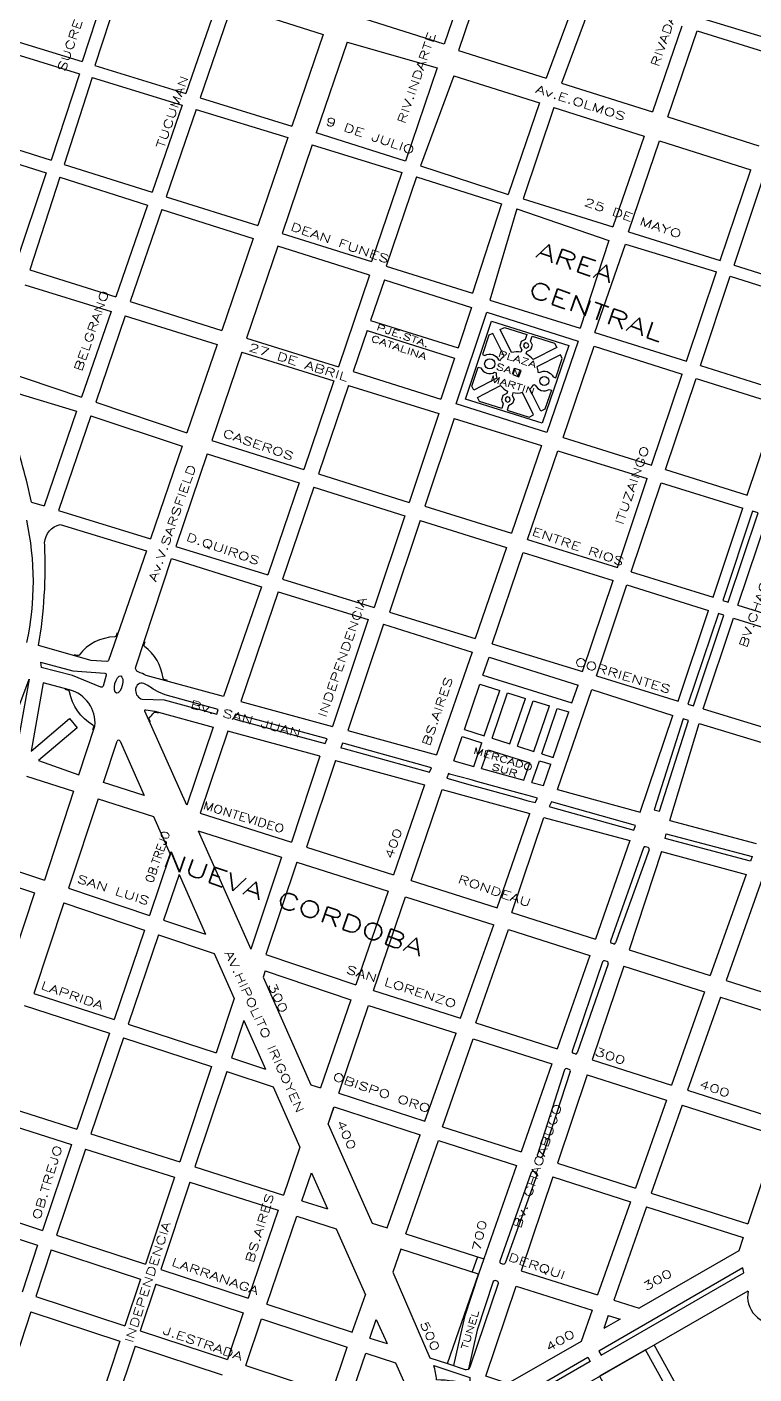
# Model space of a CAD drawing. Header units: millimetres. Extents: x 4374322 to 4409026, y 6503580 to 6534206.
# Drawn here: x 4386930 to 4387822, y 6523167 to 6524819 of the extents above; entities that cross this region are included whole.
import ezdxf

# ---------------------------------------------------------------- set-up
doc = ezdxf.new("R2010")
doc.units = ezdxf.units.MM
for name, color, linetype in [('LINEA CALLE', 252, 'Continuous'), ('NOMBRE BARRIO', 8, 'Continuous'), ('NOMBRE CALLE', 252, 'Continuous')]:
    doc.layers.add(name, color=color, linetype=linetype)
doc.styles.add('ROMANS', font='romans')
doc.styles.add('S1', font='ROMANS')

msp = doc.modelspace()

# ---------------------------------------------------------------- linework, layer by layer
at = {"layer": 'LINEA CALLE', "transparency": 33554687}
for p, q in [((4387035.7, 6524890.9), (4386998.3, 6524776.1)), ((4387476.7, 6524900.6), (4387441.8, 6524797.7)), ((4387494.8, 6524893.7), (4387459.5, 6524789.9)), ((4387051, 6524886.1), (4387013.7, 6524771.4)), ((4387605.1, 6524859.3), (4387566.9, 6524755.8)), ((4387164.3, 6524850.2), (4387125.4, 6524737)), ((4387181.5, 6524844.8), (4387142.7, 6524731.6)), ((4387181.5, 6524844.8), (4387293.4, 6524809.4)), ((4387623.9, 6524853.5), (4387585.6, 6524749.9)), ((4387441.8, 6524797.7), (4387337.3, 6524830.5)), ((4387757.1, 6524829.6), (4387868.3, 6524795.4)), ((4386888.1, 6524810.1), (4386998.3, 6524776.1)), ((4387293.4, 6524809.4), (4387255, 6524697)), ((4387733.1, 6524819.5), (4387697, 6524714.4)), ((4387715.9, 6524708.4), (4387751.8, 6524813.7)), ((4387751.8, 6524813.7), (4387862.9, 6524779.2)), ((4386883.6, 6524795.4), (4386994.9, 6524761.3)), ((4387323, 6524800), (4387285.1, 6524688.7)), ((4387323, 6524800), (4387323, 6524800)), ((4387323, 6524800), (4387433.3, 6524768.6)), ((4387459.5, 6524789.9), (4387566.9, 6524755.8)), ((4386994.9, 6524761.3), (4386960.3, 6524655.1)), ((4387010.4, 6524756.5), (4386975.9, 6524650.1)), ((4387010.4, 6524756.5), (4387120.5, 6524722.8)), ((4387013.7, 6524771.4), (4387125.4, 6524737)), ((4387433.3, 6524768.6), (4387394.5, 6524654.1)), ((4387453.7, 6524758.7), (4387412.6, 6524648.5)), ((4387453.7, 6524758.7), (4387558.5, 6524725.5)), ((4387585.6, 6524749.9), (4387697, 6524714.4)), ((4387142.7, 6524731.6), (4387255, 6524697)), ((4387558.5, 6524725.5), (4387520.4, 6524613.3)), ((4387120.5, 6524722.8), (4387083.8, 6524616)), ((4387137.8, 6524717.5), (4387101.2, 6524610.5)), ((4387137.8, 6524717.5), (4387250.3, 6524683)), ((4387576.1, 6524719.9), (4387538.6, 6524607.8)), ((4387576.1, 6524719.9), (4387686.9, 6524684.9)), ((4387715.9, 6524708.4), (4387827.3, 6524673)), ((4386851.1, 6524689.6), (4386960.3, 6524655.1)), ((4387250.3, 6524683), (4387213.3, 6524575)), ((4387280.1, 6524673.9), (4387243.3, 6524565.5)), ((4387280.1, 6524673.9), (4387389.8, 6524640.3)), ((4387394.5, 6524654.1), (4387285.1, 6524688.7)), ((4387686.9, 6524684.9), (4387648.6, 6524573.7)), ((4387667.9, 6524567.6), (4387705.9, 6524678.9)), ((4387705.9, 6524678.9), (4387817.5, 6524643.6)), ((4386846.2, 6524673.7), (4386953.9, 6524639.7)), ((4386975.9, 6524650.1), (4387083.8, 6524616)), ((4387412.6, 6524648.5), (4387520.4, 6524613.3)), ((4387780.2, 6524532.1), (4387817.5, 6524643.6)), ((4386953.9, 6524639.7), (4386916.1, 6524526.3)), ((4386970.8, 6524634.3), (4386933.9, 6524520.7)), ((4386970.8, 6524634.3), (4387078.4, 6524600.3)), ((4387389.8, 6524640.3), (4387352.7, 6524530.9)), ((4387408, 6524634.7), (4387370.8, 6524525.3)), ((4387408, 6524634.7), (4387512.1, 6524601.7)), ((4387797.1, 6524526.7), (4387834.4, 6524638.3)), ((4387101.2, 6524610.5), (4387213.3, 6524575)), ((4387538.6, 6524607.8), (4387648.6, 6524573.7)), ((4387078.4, 6524600.3), (4387039.6, 6524487.5)), ((4387095.8, 6524594.8), (4387057.1, 6524482)), ((4387095.8, 6524594.8), (4387207.9, 6524559.3)), ((4387512.1, 6524601.7), (4387476.6, 6524492.2)), ((4387530.8, 6524595.7), (4387497.9, 6524483.7)), ((4387530.8, 6524595.7), (4387643.8, 6524556.7)), ((4387207.9, 6524559.3), (4387169.4, 6524446.6)), ((4387243.3, 6524565.5), (4387352.7, 6524530.9)), ((4387667.9, 6524567.6), (4387780.2, 6524532.1)), ((4387237.9, 6524549.8), (4387199.6, 6524437.1)), ((4387350.5, 6524514.2), (4387237.9, 6524549.8)), ((4387643.8, 6524556.7), (4387608.3, 6524449.3)), ((4387626.5, 6524443.9), (4387664, 6524552.1)), ((4387664, 6524552.1), (4387775.5, 6524518.3)), ((4387370.8, 6524525.3), (4387476.6, 6524492.2)), ((4387797.1, 6524526.7), (4387898.3, 6524494.7)), ((4386933.9, 6524520.7), (4387039.6, 6524487.5)), ((4387350.5, 6524514.2), (4387312.4, 6524401.7)), ((4387738.9, 6524408.8), (4387775.5, 6524518.3)), ((4387755.8, 6524403.4), (4387792.5, 6524513)), ((4387792.5, 6524513), (4387893.7, 6524481)), ((4386928, 6524502.6), (4387033.5, 6524469.8)), ((4387368.6, 6524508.6), (4387351.6, 6524458.6)), ((4387368.6, 6524508.6), (4387475.4, 6524474.8)), ((4387057.1, 6524482), (4387169.4, 6524446.6)), ((4387497.9, 6524483.7), (4387608.3, 6524449.3)), ((4387033.5, 6524469.8), (4386997.3, 6524364.6)), ((4387051, 6524464.3), (4387014.8, 6524358.7)), ((4387051, 6524464.3), (4387163.5, 6524429.2)), ((4387475.4, 6524474.8), (4387458.8, 6524425.1)), ((4387347.4, 6524446.2), (4387330.4, 6524396.1)), ((4387347.4, 6524446.2), (4387454.5, 6524412.3)), ((4387351.6, 6524458.6), (4387458.8, 6524425.1)), ((4387626.5, 6524443.9), (4387738.9, 6524408.8)), ((4387163.5, 6524429.2), (4387126.5, 6524321)), ((4387199.6, 6524437.1), (4387312.4, 6524401.7)), ((4387587.5, 6524315.2), (4387625.6, 6524427.2)), ((4387625.6, 6524427.2), (4387733.6, 6524393)), ((4387193.7, 6524419.8), (4387156.9, 6524311.5)), ((4387193.7, 6524419.8), (4387306.6, 6524384.6)), ((4387454.5, 6524412.3), (4387437.8, 6524362.3)), ((4386894, 6524399.5), (4386997.3, 6524364.6)), ((4387330.4, 6524396.1), (4387437.8, 6524362.3)), ((4387696.1, 6524281.1), (4387733.6, 6524393)), ((4387755.8, 6524403.4), (4387856.9, 6524371.4)), ((4387306.6, 6524384.6), (4387269.7, 6524276.1)), ((4387324.6, 6524379), (4387287.6, 6524270.5)), ((4387324.6, 6524379), (4387435.4, 6524344.5)), ((4387713.1, 6524275.8), (4387750.5, 6524387.7)), ((4387750.5, 6524387.7), (4387850.7, 6524356)), ((4386902, 6524374.3), (4386991.4, 6524347.4)), ((4386991.4, 6524347.4), (4386951.5, 6524231.2)), ((4387014.8, 6524358.7), (4387126.5, 6524321)), ((4387435.4, 6524344.5), (4387399.1, 6524235.6)), ((4387813.2, 6524244.3), (4387850.7, 6524356)), ((4387008.9, 6524341.6), (4386969.2, 6524225.8)), ((4387008.9, 6524341.6), (4387120.8, 6524304.5)), ((4387454.2, 6524338.6), (4387418.2, 6524230.9)), ((4387454.2, 6524338.6), (4387561.1, 6524305.3)), ((4387156.9, 6524311.5), (4387269.7, 6524276.1)), ((4387587.5, 6524315.2), (4387696.1, 6524281.1)), ((4387120.8, 6524304.5), (4387082, 6524191.1)), ((4387151.3, 6524295), (4387112.8, 6524181.6)), ((4387151.3, 6524295), (4387264.2, 6524259.7)), ((4387561.1, 6524305.3), (4387524.2, 6524197.7)), ((4387544.1, 6524190.2), (4387581.2, 6524299)), ((4387581.2, 6524299), (4387690.7, 6524264.9)), ((4387287.6, 6524270.5), (4387399.1, 6524235.6)), ((4387654.2, 6524155.8), (4387690.7, 6524264.9)), ((4387713.1, 6524275.8), (4387813.2, 6524244.3)), ((4387264.2, 6524259.7), (4387225.8, 6524146.8)), ((4387282.1, 6524254.1), (4387243.7, 6524141.3)), ((4387282.1, 6524254.1), (4387393.7, 6524219.3)), ((4387671.2, 6524150.4), (4387707.7, 6524259.6)), ((4387707.7, 6524259.6), (4387807.9, 6524228.5)), ((4386936.2, 6524236), (4386951.5, 6524231.2)), ((4387418.2, 6524230.9), (4387524.2, 6524197.7)), ((4387771.3, 6524119.2), (4387807.9, 6524228.5)), ((4386969.2, 6524225.8), (4387082, 6524191.1)), ((4387393.7, 6524219.3), (4387356.1, 6524106.7)), ((4387412.4, 6524213.4), (4387374.9, 6524100.9)), ((4387412.4, 6524213.4), (4387518.2, 6524180.4)), ((4387801.9, 6524109.5), (4387838.6, 6524218.8)), ((4387112.8, 6524181.6), (4387225.8, 6524146.8)), ((4387518.2, 6524180.4), (4387479.8, 6524068.6)), ((4387544.1, 6524190.2), (4387654.2, 6524155.8)), ((4387107.7, 6524166.6), (4387217.8, 6524132)), ((4387500.5, 6524062.2), (4387538.6, 6524174)), ((4387538.6, 6524174), (4387648.8, 6524139.7)), ((4387671.2, 6524150.4), (4387771.3, 6524119.2)), ((4387217.8, 6524132), (4387171.2, 6523997.4)), ((4387243.7, 6524141.3), (4387356.1, 6524106.7)), ((4387611.4, 6524028.1), (4387648.8, 6524139.7)), ((4387628.5, 6524022.9), (4387665.8, 6524134.3)), ((4387665.8, 6524134.3), (4387765.9, 6524103.1)), ((4387238.5, 6524126), (4387192.7, 6523991.5)), ((4387238.5, 6524126), (4387348.5, 6524091.9)), ((4387374.9, 6524100.9), (4387479.8, 6524068.6)), ((4387728.6, 6523992), (4387765.9, 6524103.1)), ((4387801.9, 6524109.5), (4387911.8, 6524075.1)), ((4387348.5, 6524091.9), (4387304.8, 6523960.9)), ((4387367.3, 6524086.1), (4387323.9, 6523956)), ((4387367.3, 6524086.1), (4387476, 6524052.1)), ((4387759.3, 6523982.6), (4387796.6, 6524093.5)), ((4387796.6, 6524093.5), (4387906.4, 6524059.2)), ((4387476, 6524052.1), (4387432.6, 6523925.9)), ((4387500.5, 6524062.2), (4387611.4, 6524028.1)), ((4387489.4, 6524023.9), (4387496.8, 6524045.7)), ((4387496.8, 6524045.7), (4387605.9, 6524011.6)), ((4387489.4, 6524023.9), (4387598.4, 6523989.9)), ((4387628.5, 6524022.9), (4387728.6, 6523992)), ((4387466.6, 6523956.9), (4387485.6, 6524012.7)), ((4387485.6, 6524012.7), (4387509.9, 6524005.1)), ((4387490.9, 6523949.3), (4387509.9, 6524005.1)), ((4387500.5, 6523946.3), (4387519.6, 6524002)), ((4387519.6, 6524002), (4387541.4, 6523995.2)), ((4387580.8, 6523883.6), (4387622.9, 6524006.3)), ((4387598.4, 6523989.9), (4387605.9, 6524011.6)), ((4387622.9, 6524006.3), (4387722, 6523974.4)), ((4387192.7, 6523991.5), (4387304.8, 6523960.9)), ((4387522.2, 6523939.5), (4387541.4, 6523995.2)), ((4387531.6, 6523936.6), (4387550.7, 6523992.3)), ((4387550.7, 6523992.3), (4387571, 6523986)), ((4387551.8, 6523930.3), (4387571, 6523986)), ((4387561.4, 6523927.3), (4387580.5, 6523983)), ((4387580.5, 6523983), (4387594.6, 6523978.6)), ((4387759.3, 6523982.6), (4387869, 6523948.8)), ((4387575.4, 6523922.9), (4387594.6, 6523978.6)), ((4387682.1, 6523855.5), (4387722, 6523974.4)), ((4387718.4, 6523845.6), (4387754.2, 6523964.3)), ((4387754.2, 6523964.3), (4387863, 6523931.4)), ((4387323.9, 6523956), (4387432.6, 6523925.9)), ((4387453.5, 6523918.6), (4387463.7, 6523948.4)), ((4387463.7, 6523948.4), (4387488, 6523940.8)), ((4387466.6, 6523956.9), (4387490.9, 6523949.3)), ((4387478.1, 6523911.9), (4387488, 6523940.8)), ((4387487.7, 6523909.2), (4387495.6, 6523932.2)), ((4387495.6, 6523932.2), (4387546.9, 6523916.1)), ((4387500.5, 6523946.3), (4387522.2, 6523939.5)), ((4387531.6, 6523936.6), (4387551.8, 6523930.3)), ((4387289.6, 6523924.2), (4387254.5, 6523818.9)), ((4387308.6, 6523919), (4387273.2, 6523812.9)), ((4387308.6, 6523919), (4387417.9, 6523889.3)), ((4387453.5, 6523918.6), (4387478.1, 6523911.9)), ((4387539.6, 6523894.9), (4387546.9, 6523916.1)), ((4387549.3, 6523892.2), (4387558.5, 6523918.8)), ((4387558.5, 6523918.8), (4387572.5, 6523914.4)), ((4387561.4, 6523927.3), (4387575.4, 6523922.9)), ((4387563.5, 6523888.3), (4387572.5, 6523914.4)), ((4386930, 6523899.8), (4386987.6, 6523881.5)), ((4387487.7, 6523909.2), (4387539.6, 6523894.9)), ((4386987.6, 6523881.5), (4386951.8, 6523772.3)), ((4387417.9, 6523889.3), (4387379.9, 6523778.9)), ((4387401.4, 6523772.1), (4387439.3, 6523883.4)), ((4387439.3, 6523883.4), (4387546.8, 6523853.9)), ((4387549.3, 6523892.2), (4387563.5, 6523888.3)), ((4387580.8, 6523883.6), (4387682.1, 6523855.5)), ((4387017.6, 6523871.9), (4386981.4, 6523762.4)), ((4387017.6, 6523871.9), (4387085.6, 6523850.3)), ((4387085.6, 6523850.3), (4387106, 6523804.2)), ((4387142.6, 6523854.5), (4387254.5, 6523818.9)), ((4387506.9, 6523738.5), (4387546.8, 6523853.9)), ((4387524.8, 6523732.8), (4387564, 6523849.2)), ((4387564, 6523849.2), (4387669.3, 6523820.9)), ((4387140.4, 6523832.8), (4387242.3, 6523800.4)), ((4387140.4, 6523832.8), (4387204.7, 6523687.5)), ((4387718.4, 6523845.6), (4387824.4, 6523817.4)), ((4387669.3, 6523820.9), (4387627.2, 6523700.1)), ((4386855.1, 6523804.8), (4386951.8, 6523772.3)), ((4387106, 6523804.2), (4387080.6, 6523729.1)), ((4387242.3, 6523800.4), (4387204.7, 6523687.5)), ((4387273.2, 6523812.9), (4387379.9, 6523778.9)), ((4387686.1, 6523812), (4387645.7, 6523697.6)), ((4387693, 6523809.6), (4387652, 6523695.5)), ((4387708.1, 6523807.6), (4387668.7, 6523686.9)), ((4387691.7, 6523812.2), (4387688.6, 6523813.2)), ((4387708.1, 6523807.6), (4387811.8, 6523779.4)), ((4386846.7, 6523788), (4386939.6, 6523756.6)), ((4387261.1, 6523794.4), (4387223.3, 6523681.2)), ((4387261.1, 6523794.4), (4387373, 6523758.7)), ((4387117, 6523779.4), (4387097.9, 6523723.3)), ((4387117, 6523779.4), (4387149.5, 6523705.9)), ((4387401.4, 6523772.1), (4387506.9, 6523738.5)), ((4387811.8, 6523779.4), (4387768, 6523655.3)), ((4387831.5, 6523774), (4387787.5, 6523649.1)), ((4386939.6, 6523756.6), (4386903.1, 6523645.2)), ((4386981.4, 6523762.4), (4387080.6, 6523729.1)), ((4387373, 6523758.7), (4387333.6, 6523644.1)), ((4387355.4, 6523637.2), (4387394.5, 6523751.9)), ((4387394.5, 6523751.9), (4387502.5, 6523717.5)), ((4386975.5, 6523744.5), (4386938.9, 6523633.5)), ((4386975.5, 6523744.5), (4387074.5, 6523711.1)), ((4387524.8, 6523732.8), (4387627.2, 6523700.1)), ((4387097.9, 6523723.3), (4387149.5, 6523705.9)), ((4387461.9, 6523603.2), (4387502.5, 6523717.5)), ((4387074.5, 6523711.1), (4387037.2, 6523601.3)), ((4387091.8, 6523705.2), (4387054.5, 6523595.7)), ((4387091.8, 6523705.2), (4387160.1, 6523682.2)), ((4387480.7, 6523597.3), (4387520.5, 6523711.8)), ((4387520.5, 6523711.8), (4387620.2, 6523680)), ((4387649.5, 6523694.2), (4387646.9, 6523695)), ((4387668.7, 6523686.9), (4387768, 6523655.3)), ((4387160.1, 6523682.2), (4387184.5, 6523627)), ((4387223.3, 6523681.2), (4387333.6, 6523644.1)), ((4387620.2, 6523680), (4387580.3, 6523565.5)), ((4387635.9, 6523672.2), (4387598.6, 6523562.5)), ((4387642.9, 6523669.9), (4387605, 6523560.4)), ((4387661.9, 6523666.7), (4387623.2, 6523551.9)), ((4387641.6, 6523672.4), (4387638.4, 6523673.4)), ((4387661.9, 6523666.7), (4387760.9, 6523635.2)), ((4387222.5, 6523661.1), (4387219.9, 6523653.2)), ((4387219.9, 6523653.2), (4387278.3, 6523521.4)), ((4387222.5, 6523661.1), (4387327.3, 6523625.7)), ((4386938.9, 6523633.5), (4387037.2, 6523601.3)), ((4387355.4, 6523637.2), (4387461.9, 6523603.2)), ((4387760.9, 6523635.2), (4387720.6, 6523520.8)), ((4387787.5, 6523649.1), (4387901.2, 6523612.9)), ((4386926.9, 6523618.6), (4387031.5, 6523584.5)), ((4387184.5, 6523627), (4387162.3, 6523560.5)), ((4387327.3, 6523625.7), (4387290.1, 6523517.6)), ((4387312.6, 6523511.3), (4387349.2, 6523618.7)), ((4387349.2, 6523618.7), (4387456.5, 6523584.5)), ((4387780.4, 6523629), (4387740.2, 6523514.6)), ((4387780.4, 6523629), (4387894.4, 6523592.6)), ((4387196.3, 6523600.3), (4387181, 6523554.3)), ((4387196.3, 6523600.3), (4387222.7, 6523540.7)), ((4387031.5, 6523584.5), (4386991.6, 6523466.9)), ((4387054.5, 6523595.7), (4387162.3, 6523560.5)), ((4387418.3, 6523476.8), (4387456.5, 6523584.5)), ((4387480.7, 6523597.3), (4387580.3, 6523565.5)), ((4387048.7, 6523578.8), (4387008.8, 6523461.4)), ((4387048.7, 6523578.8), (4387156.7, 6523543.6)), ((4387439.7, 6523470), (4387477.2, 6523577.9)), ((4387477.2, 6523577.9), (4387573.9, 6523547.1)), ((4387181, 6523554.3), (4387222.7, 6523540.7)), ((4387602.5, 6523559.2), (4387599.9, 6523560)), ((4387623.2, 6523551.9), (4387720.6, 6523520.8)), ((4387156.7, 6523543.6), (4387117.7, 6523426.7)), ((4387175.4, 6523537.5), (4387136.4, 6523420.8)), ((4387175.4, 6523537.5), (4387232.4, 6523518.9)), ((4387573.9, 6523547.1), (4387536.3, 6523439.2)), ((4387589.4, 6523539.9), (4387556, 6523435.7)), ((4387596.4, 6523537.7), (4387562.4, 6523433.6)), ((4387595.1, 6523540.2), (4387591.9, 6523541.2)), ((4387232.4, 6523518.9), (4387265.1, 6523444.9)), ((4387278.3, 6523521.4), (4387290.1, 6523517.6)), ((4387617, 6523533.4), (4387580.6, 6523425.1)), ((4387617, 6523533.4), (4387714.1, 6523502.5)), ((4387312.6, 6523511.3), (4387418.3, 6523476.8)), ((4387714.1, 6523502.5), (4387676.2, 6523394.7)), ((4387740.2, 6523514.6), (4387856.2, 6523477.7)), ((4386887.7, 6523500), (4386991.6, 6523466.9)), ((4387299.6, 6523473.2), (4387306.8, 6523494.5)), ((4387299.6, 6523473.2), (4387306.6, 6523493.8)), ((4387306.8, 6523494.5), (4387412.5, 6523460)), ((4387733.7, 6523496.2), (4387695.7, 6523388.4)), ((4387733.7, 6523496.2), (4387850, 6523459.2)), ((4386881.5, 6523481.2), (4386985.2, 6523448.1)), ((4387299.6, 6523473.2), (4387353.4, 6523351.7)), ((4387439.7, 6523470), (4387536.3, 6523439.2)), ((4387008.8, 6523461.4), (4387117.7, 6523426.7)), ((4387371.9, 6523345.8), (4387412.5, 6523460)), ((4387395, 6523338.4), (4387434.7, 6523453)), ((4387434.7, 6523453), (4387530.5, 6523422.5)), ((4387850, 6523459.2), (4387813.9, 6523350.8)), ((4386985.2, 6523448.1), (4386949.4, 6523342.7)), ((4387002.4, 6523442.6), (4386966.5, 6523337.1)), ((4387002.4, 6523442.6), (4387111.4, 6523407.9)), ((4387265.1, 6523444.9), (4387244.9, 6523386.2)), ((4387136.4, 6523420.8), (4387244.9, 6523386.2)), ((4387530.5, 6523422.5), (4387490.6, 6523308)), ((4387559.9, 6523432.4), (4387557.3, 6523433.2)), ((4387580.6, 6523425.1), (4387676.2, 6523394.7)), ((4387111.4, 6523407.9), (4387075.8, 6523301.2)), ((4387130.1, 6523402), (4387094.5, 6523295)), ((4387130.1, 6523402), (4387238.5, 6523367.5)), ((4387267.5, 6523379), (4387279.1, 6523413.2)), ((4387279.1, 6523413.2), (4387298.7, 6523369.1)), ((4387548.6, 6523414), (4387510.1, 6523304.9)), ((4387555.6, 6523411.6), (4387516.4, 6523302.7)), ((4387574.9, 6523408.3), (4387536.2, 6523293.4)), ((4387554.3, 6523414.2), (4387551.1, 6523415.2)), ((4387574.9, 6523408.3), (4387670.3, 6523378)), ((4387695.7, 6523388.4), (4387813.9, 6523350.8)), ((4386847, 6523376.4), (4386949.4, 6523342.7)), ((4387267.5, 6523379), (4387298.7, 6523369.1)), ((4387670.3, 6523378), (4387629.9, 6523263.6)), ((4387689.9, 6523371.7), (4387649.6, 6523257.3)), ((4387689.9, 6523371.7), (4387808.3, 6523334)), ((4386840.9, 6523358.1), (4386943.3, 6523324.5)), ((4387238.5, 6523367.5), (4387201.5, 6523259.8)), ((4387224.3, 6523252.3), (4387261.1, 6523360.2)), ((4387261.1, 6523360.2), (4387309.4, 6523344.9)), ((4386966.5, 6523337.1), (4387075.8, 6523301.2)), ((4387309.4, 6523344.9), (4387345.3, 6523263.7)), ((4387353.4, 6523351.7), (4387367.9, 6523347.1)), ((4387353.4, 6523351.7), (4387371.9, 6523345.8)), ((4387395, 6523338.4), (4387490.6, 6523308)), ((4386943.3, 6523324.5), (4386924.6, 6523267.1)), ((4387808.3, 6523334), (4387802.8, 6523317.6)), ((4386960.3, 6523318.9), (4386941.5, 6523261.6)), ((4386960.3, 6523318.9), (4387069.7, 6523282.9)), ((4387802.8, 6523317.6), (4387680.7, 6523247.4)), ((4387094.5, 6523295), (4387201.5, 6523259.8)), ((4387513.9, 6523301.5), (4387511.4, 6523302.3)), ((4387536.2, 6523293.4), (4387629.9, 6523263.6)), ((4387069.7, 6523282.9), (4387050.6, 6523225.7)), ((4387088.4, 6523276.8), (4387069.3, 6523219.6)), ((4387088.4, 6523276.8), (4387195.3, 6523241.7)), ((4386941.5, 6523261.6), (4387050.6, 6523225.7)), ((4387329.1, 6523217.9), (4387345.3, 6523263.7)), ((4387532, 6523106.4), (4387814.3, 6523268.5)), ((4387649.6, 6523257.3), (4387680.7, 6523247.4)), ((4386935.4, 6523242.8), (4386895.2, 6523120.2)), ((4386935.4, 6523242.8), (4387044.4, 6523207)), ((4387195.3, 6523241.7), (4387176.1, 6523184.5)), ((4387224.3, 6523252.3), (4387329.1, 6523217.9)), ((4387643, 6523238.6), (4387637.3, 6523222.5)), ((4387643, 6523238.6), (4387657.4, 6523234)), ((4387198.7, 6523177), (4387218.1, 6523234.2)), ((4387218.1, 6523234.2), (4387322.9, 6523199.7)), ((4387350.7, 6523210.8), (4387358.6, 6523233.7)), ((4387358.6, 6523233.7), (4387371.8, 6523203.9)), ((4387657.4, 6523234), (4387637.3, 6523222.5)), ((4387044.4, 6523207), (4387003.9, 6523085.5)), ((4387044.4, 6523207), (4387043.8, 6523205.2)), ((4387069.3, 6523219.6), (4387176.1, 6523184.5)), ((4387350.7, 6523210.8), (4387371.8, 6523203.9)), ((4387063.1, 6523200.8), (4387022.6, 6523079.5)), ((4387063.1, 6523200.8), (4387062.5, 6523199.1)), ((4387063.1, 6523200.8), (4387169.8, 6523165.7)), ((4387303.9, 6523142.4), (4387322.9, 6523199.7)), ((4387326.2, 6523135.1), (4387345.7, 6523192.2)), ((4387345.7, 6523192.2), (4387382.3, 6523180.2)), ((4387198.7, 6523177), (4387303.9, 6523142.4)), ((4387382.3, 6523180.2), (4387393.6, 6523154.6))]:
    msp.add_line(p, q, dxfattribs=at)
for points in [[(4387456.6, 6524356.4), (4387494.1, 6524468.9), (4387605.9, 6524433.5), (4387567.5, 6524321.5)], [(4387467.8, 6524362.1), (4387499.7, 6524457.8), (4387594.6, 6524427.8), (4387561.9, 6524332.6)], [(4387544.3, 6524430.4), (4387541.9, 6524431.2), (4387539.7, 6524430.1), (4387539, 6524427.7), (4387540.1, 6524425.5), (4387542.4, 6524424.8), (4387544.6, 6524425.9), (4387545.4, 6524428.2)], [(4387528.5, 6524400), (4387525.8, 6524392.3), (4387533.4, 6524389.6), (4387536.2, 6524397.3)], [(4387521.8, 6524364.1), (4387519.4, 6524364.9), (4387517.3, 6524363.8), (4387516.5, 6524361.4), (4387517.6, 6524359.2), (4387520, 6524358.5), (4387522.2, 6524359.6), (4387522.9, 6524361.9)], [(4387789.9, 6524113.3), (4387826.6, 6524222.6), (4387819.9, 6524224.7), (4387783.3, 6524115.4)], [(4386900.8, 6523932.5), (4386933, 6524019), (4386916.8, 6523927.7)], [(4387185.9, 6523975.9), (4387183.5, 6523970.4), (4387186.7, 6523969.5), (4387296.1, 6523940), (4387298.4, 6523945.6), (4387188.3, 6523975.3)], [(4387315.1, 6523934.8), (4387317.8, 6523934), (4387424, 6523904.6), (4387426.3, 6523910.2), (4387319.4, 6523939.8), (4387317.4, 6523940.3)], [(4387573.3, 6523868.2), (4387570.6, 6523862.7), (4387574.7, 6523861.6), (4387674.1, 6523833.8), (4387676.2, 6523839.4), (4387576.3, 6523867.4)], [(4387378.7, 6523291.4), (4387424.2, 6523186.7), (4387445.8, 6523179.5), (4387484, 6523289.2), (4387388.5, 6523319.7)], [(4387809.2, 6523290.6), (4387807.7, 6523296.7), (4387631.2, 6523194.8), (4387634.1, 6523189.6)], [(4387623.3, 6523244.9), (4387609.9, 6523206.7), (4387520, 6523155.1), (4387492.7, 6523164.1), (4387529.9, 6523274.6)], [(4387632.2, 6523163.9), (4387667.6, 6523099.6), (4387724.6, 6523131.2), (4387688.6, 6523196.3)]]:
    msp.add_lwpolyline(points, close=True, dxfattribs=at)
for points in [[(4387510.3, 6524409.8, -0.070595), (4387515.3, 6524415), (4387501.4, 6524442.9), (4387496.6, 6524440.5), (4387488.7, 6524416.8), (4387491.6, 6524415.9, -0.447892), (4387508.6, 6524410.4), (4387510.3, 6524409.8)], [(4387171.2, 6523997.4), (4387076.7, 6524023.2, 0.038164), (4387066.9, 6524027.7, -0.402137), (4387063.9, 6524034), (4387107.7, 6524166.6)], [(4387041.1, 6524075.7), (4387039.8, 6524072, -0.310803), (4387038, 6524070.7, 0.222788), (4386994.3, 6524048.4, -0.305342), (4386992.1, 6524047.7), (4386988.3, 6524048.8)], [(4387102.6, 6524017.2), (4387098.7, 6524018.2, -0.304518), (4387097.3, 6524019.9, 0.203559), (4387074.7, 6524059, -0.321386), (4387074, 6524061.3), (4387075.2, 6524064.8)], [(4386947.1, 6524039.5), (4386986.8, 6524029.2), (4387025.9, 6524026.2, -0.474815), (4387027.7, 6524023.6), (4387023.9, 6524010.4, -0.444448), (4387021.2, 6524009.1), (4386986.3, 6524023.2), (4386947.9, 6524033.1)], [(4386982.5, 6524005.8), (4386950.2, 6524014.4), (4386935.5, 6523930.7), (4386982.8, 6523970.5), (4386992.2, 6523959.1), (4386944.6, 6523918.9), (4386994.2, 6523901.6), (4387013.7, 6523961.3, 0.366221), (4386982.5, 6524005.8)], [(4387011.2, 6523957), (4387012.3, 6523960.3, 0.352983), (4387011.3, 6523962.6, -0.226396), (4386982.8, 6524003.4, 0.294709), (4386981.4, 6524005), (4386977.4, 6524006.1)], [(4387074.9, 6523979.7, -0.584099), (4387076, 6523981.1), (4387087.3, 6523979.7), (4387158.9, 6523960), (4387126.4, 6523864.3), (4387074.9, 6523979.7)], [(4387082, 6523966.3), (4387080.4, 6523969.8, -0.310255), (4387080.8, 6523972.1, 0.032608), (4387085.8, 6523977.7, -0.301927), (4387087.9, 6523978.5), (4387091.8, 6523977.4)], [(4387445.8, 6523179.5), (4387467.4, 6523172.4, 0.412138), (4387473.7, 6523175.6), (4387508.2, 6523277.9, 0.418785), (4387506.9, 6523280.5), (4387504.4, 6523281.2, 0.411272), (4387501.9, 6523280), (4387482.2, 6523220.3), (4387471.6, 6523173)]]:
    msp.add_lwpolyline(points, format="xyb", dxfattribs=at)
for points in [[(4387543.1, 6524441.5), (4387541.1, 6524435.4), (4387536.3, 6524433), (4387534.5, 6524427.3), (4387536.8, 6524422.8), (4387535.8, 6524419.9, 0.114468), (4387524.3, 6524419.4), (4387510.3, 6524447.5), (4387515.6, 6524450.2)], [(4387550.9, 6524410.7, 0.109739), (4387542.3, 6524417.7), (4387543.3, 6524420.5), (4387548.1, 6524423), (4387549.9, 6524428.6), (4387547.5, 6524433.2), (4387549.6, 6524439.4), (4387577.1, 6524430.7), (4387579.7, 6524425.6)], [(4387575.3, 6524389.5), (4387578.5, 6524388.5), (4387586.5, 6524412), (4387584.2, 6524416.7), (4387555.5, 6524401.8, -0.065223), (4387556.5, 6524395.3), (4387558.2, 6524394.8, -0.447892)], [(4387478.2, 6524373.2), (4387475.7, 6524378), (4387483.6, 6524401.6), (4387486.7, 6524400.6, 0.447892), (4387503.7, 6524395.2), (4387505.4, 6524394.6, 0.067994), (4387506.4, 6524387.8)], [(4387482.7, 6524364.3), (4387511, 6524378.9, 0.109209), (4387519.6, 6524372), (4387518.6, 6524369.2), (4387513.8, 6524366.7), (4387512, 6524361), (4387514.3, 6524356.5), (4387512.4, 6524350.8), (4387485.3, 6524359.3)], [(4387570.6, 6524374.2), (4387573.3, 6524373.4), (4387565.2, 6524349.9), (4387560.2, 6524347.4), (4387546.6, 6524374.6, 0.073367), (4387551.8, 6524380), (4387553.5, 6524379.5, 0.447892)], [(4387518.9, 6524348.7), (4387546, 6524340.2), (4387551.3, 6524342.8), (4387537.7, 6524370.2, -0.114999), (4387526.1, 6524369.8), (4387525.1, 6524366.8), (4387527.4, 6524362.3), (4387525.6, 6524356.7), (4387520.8, 6524354.2)], [(4387028.4, 6524040.4), (4387009, 6524041.9), (4386944.7, 6524060.1, 0.053772), (4386952.2, 6524183.4), (4386952, 6524186.2, -0.329452), (4386971.3, 6524208.6), (4387076.9, 6524176.1), (4387030.4, 6524041.7, -0.341254)], [(4387163, 6523975.9), (4387164.9, 6523981.6), (4387100, 6523999.4), (4387092, 6524002.9), (4387085.2, 6524006.7, 0.079628), (4387071.8, 6524014, 0.452946), (4387063.7, 6524005, 0.332665), (4387071.6, 6523994.1), (4387098.6, 6523993.5)], [(4387620.9, 6523182), (4387532.7, 6523131.1), (4387525.4, 6523125.8, 0.025477), (4387521.3, 6523133.5), (4387529.9, 6523136.4), (4387617.9, 6523187.2)], [(4387473.3, 6523162.6), (4387473.6, 6523153.3, 0.067532), (4387432.5, 6523159.5, 0.045416), (4387429, 6523177.2)]]:
    msp.add_lwpolyline(points, format="xyb", close=True, dxfattribs=at)
for points in [[(4387518.1, 6524346.3), (4387518.1, 6524346.3)], [(4387747.3, 6523986.3), (4387784.6, 6524097.3), (4387777.9, 6524099.3), (4387740.6, 6523988.3), (4387747.3, 6523986.3)], [(4386947.1, 6524039.5), (4386947.9, 6524033.1)], [(4387734.7, 6523970.3), (4387699.1, 6523858.7), (4387705.9, 6523856.8), (4387741.4, 6523968.2), (4387734.7, 6523970.3)], [(4387289.6, 6523924.2), (4387176.8, 6523955.1), (4387142.6, 6523854.5)], [(4387044.6, 6523942.8), (4387074.1, 6523876.3), (4387024.3, 6523892.2), (4387040.9, 6523942.6)], [(4387556, 6523872.9), (4387544.8, 6523876), (4387535.2, 6523878.7), (4387483.2, 6523893), (4387473.7, 6523895.6), (4387448.5, 6523902.5), (4387447.2, 6523903), (4387445, 6523897.4), (4387446.8, 6523896.8), (4387472.1, 6523889.8), (4387481.6, 6523887.2), (4387533.6, 6523872.9), (4387543.3, 6523870.2), (4387553.4, 6523867.4), (4387556, 6523872.9)], [(4387712.5, 6523823.5), (4387714, 6523829.3), (4387819.1, 6523801.4), (4387817.2, 6523795.7), (4387712.5, 6523823.5)], [(4387490.6, 6523308), (4387484, 6523289.2), (4387466.8, 6523237), (4387453.4, 6523177.1)], [(4387482.5, 6523310.5), (4387476, 6523291.8)], [(4387660.5, 6523036.4), (4387760.5, 6523091.3), (4387699.2, 6523202.4)]]:
    msp.add_lwpolyline(points, dxfattribs=at)
for centre, radius in [((4387497.7, 6524405.5), 6.26), ((4387564.4, 6524384.5), 5.52)]:
    msp.add_circle(centre, radius, dxfattribs=at)
for centre, radius, start, end in [((4385654.8, 6523942.3), 1314.6, 12.9055, 16.754), ((4386584.8, 6524138.2), 353.5, 347.8689, 12.3382), ((4387042.8, 6523942), 2, 23.8831, 161.7407), ((4387687.9, 6523811.3), 2, 72.2916, 160.5397), ((4387691.1, 6523810.3), 2, 340.2342, 72.2916), ((4387647.5, 6523697), 2, 160.5397, 252.2916), ((4387650.1, 6523696.1), 2, 252.2916, 340.2342), ((4387637.8, 6523671.5), 2, 72.2916, 161.2044), ((4387641, 6523670.5), 2, 340.8848, 72.2916), ((4387600.5, 6523561.9), 2, 161.2044, 252.2916), ((4387603.1, 6523561.1), 2, 252.2916, 340.8848), ((4387591.3, 6523539.3), 2, 72.2916, 162.2657), ((4387594.5, 6523538.3), 2, 341.9281, 72.2916), ((4387557.9, 6523435.1), 2, 162.2657, 252.2916), ((4387560.5, 6523434.3), 2, 252.2916, 341.9281), ((4387550.5, 6523413.3), 2, 72.2916, 160.5352), ((4387553.7, 6523412.3), 2, 340.2155, 72.2916), ((4387512, 6523304.2), 2, 160.5352, 252.2916), ((4387514.5, 6523303.4), 2, 252.2916, 340.2155), ((4387847.9, 6523261.9), 34.2, 168.9453, 276.6482), ((4389418.6, 6522499.1), 1685.3, 156.1985, 163.3291)]:
    msp.add_arc(centre, radius, start, end, dxfattribs=at)
msp.add_ellipse((4387042.8, 6524012.2), major_axis=(-2.6, -10.5), ratio=0.42459, dxfattribs=at)

# ---------------------------------------------------------------- texts
at = {"layer": 'NOMBRE BARRIO', "linetype": 'Continuous', "transparency": 33554687, "style": 'S1', "width": 1.5}
for s, p in [('AREA ', (4387553, 6524536.7)), ('CENTRAL', (4387543.7, 6524489.1)), ('NUEVA CORDOBA', (4387095.6, 6523789.9))]:
    msp.add_text(s, height=20, rotation=340.6557, dxfattribs=at).set_placement(p)
at = {"layer": 'NOMBRE CALLE', "linetype": 'Continuous', "transparency": 33554687, "style": 'S1'}
for s, height, rotation, width, p in [('RIVADAVIA', 10, 71, 1.5, (4387704.3, 6524768.8)), ('SUCRE', 10, 71, 1.5, (4386977.1, 6524763.1)), ('RIV.INDARTE', 10, 71, 1.5, (4387393.6, 6524699.2)), ('TUCUMAN', 10, 71, 1.5, (4387098.1, 6524668.7)), ('Av.E.OLMOS', 10, 342.3238, 1.5, (4387553.1, 6524738.3)), ('9 DE JULIO', 10, 341, 1.5, (4387295.6, 6524699.2)), ('25 DE MAYO', 10, 341, 1.5, (4387612.5, 6524599.8)), ('DEAN FUNES', 10, 341, 1.5, (4387252.6, 6524569.8)), ('BELGRANO', 10, 71, 1.5, (4386997.5, 6524395.4)), ('PJE.STA.', 8, 341, 1.5, (4387358.2, 6524447.3)), ('27 DE ABRIL', 10, 342.5048, 1.5, (4387201.4, 6524421.8)), ('CATALINA', 8, 341, 1.5, (4387351.4, 6524433.3)), ('PLAZA', 8, 342.6321, 1.5, (4387507.3, 6524414.8)), ('SAN', 8, 342.6321, 1.5, (4387504.6, 6524399.1)), ('MARTIN', 8, 342.6321, 1.5, (4387497.6, 6524384.2)), ('CASEROS', 10, 341, 1.5, (4387169.5, 6524316.4)), ('ITUZAINGO', 10, 71, 1.5, (4387660.6, 6524207.3)), ('Av.V.SARSFIELD', 10, 71, 1.5, (4387088.8, 6524137.5)), ('D.QUIROS', 10, 341, 1.5, (4387124.7, 6524189.2)), ('ENTRE RIOS', 10, 341, 1.5, (4387548.4, 6524195.9)), ('BV.CHACABUCO', 10, 71, 1.5, (4387812.4, 6524056.5)), ('INDEPENDENCIA', 10, 71, 1.5, (4387296.6, 6523970.9)), ('CORRIENTES', 10, 343.1943, 1.5, (4387601.2, 6524036.2)), ('BS.AIRES', 10, 71, 1.5, (4387424, 6523936)), ('MERCADO', 8, 343.0945, 1.5, (4387476.9, 6523927.9)), ('SUR', 8, 343.0945, 1.5, (4387499.3, 6523908.2)), ('MONTEVIDEO', 10, 343.0512, 1.258035, (4387145.4, 6523859.9)), ('OB.TREJO', 10, 71, 1.049213, (4387084.5, 6523768.1)), ('SAN LUIS', 10, 342.0301, 1.5, (4386991, 6523769.8)), ('RONDEAU', 10, 341, 1.5, (4387457.9, 6523769.5)), ('SAN LORENZO', 10, 342.0301, 1.5, (4387320.8, 6523658.7)), ('LAPRIDA', 10, 341, 1.5, (4386946.6, 6523639.3)), ('300', 10, 341, 1.5, (4387625.3, 6523558.2)), ('OBISPO ORO', 10, 341, 1.5, (4387304.3, 6523527.5)), ('400', 10, 341, 1.5, (4387753.3, 6523518.2)), ('OB.TREJO', 10, 73, 1.5, (4386946.3, 6523355)), ('BS.AIRES', 10, 73, 1.5, (4387207.6, 6523302.1)), ('700', 10, 77.5819, 1.5, (4387485.8, 6523316.5)), ('INDEPENDENCIA', 10, 72.3449, 1.5, (4387059.7, 6523203.9)), ('LARRANAGA', 10, 341, 1.5, (4387106.7, 6523300)), ('DERQUI', 10, 341, 1.5, (4387519.3, 6523306.2)), ('300', 10, 30, 1.5, (4387689, 6523268.2)), ('J.ESTRADA', 10, 341, 1.5, (4387096, 6523216.2)), ('400', 10, 30, 1.5, (4387569.7, 6523193.8))]:
    msp.add_text(s, height=height, rotation=rotation, dxfattribs=dict(at, width=width)).set_placement(p)
at = {"layer": 'NOMBRE CALLE', "transparency": 33554687, "width": 1.5}
for s, height, rotation, style, p in [('Bv. SAN JUAN', 10, 344.8458, 'S1', (4387129.9, 6523983.6)), ('400', 10, 71.4, 'S1', (4387378.2, 6523797.3)), ('AV.HIPOLITO IRIGOYEN', 10, 294.2515, 'S1', (4387172.5, 6523683.5)), ('300', 10, 294.2515, 'S1', (4387225.5, 6523643.5)), ('Bv. CHACABUCO', 10, 71.4, 'S1', (4387535.2, 6523344.3)), ('400', 10, 294.2515, 'S1', (4387309.5, 6523475.5)), ('TUNEL', 8, 73.1287, 'ROMANS', (4387470.2, 6523196)), ('500', 10, 294.2515, 'S1', (4387411.9, 6523228.8))]:
    msp.add_text(s, height=height, rotation=rotation, dxfattribs=dict(at, style=style)).set_placement(p)

doc.saveas('drawing.dxf')
